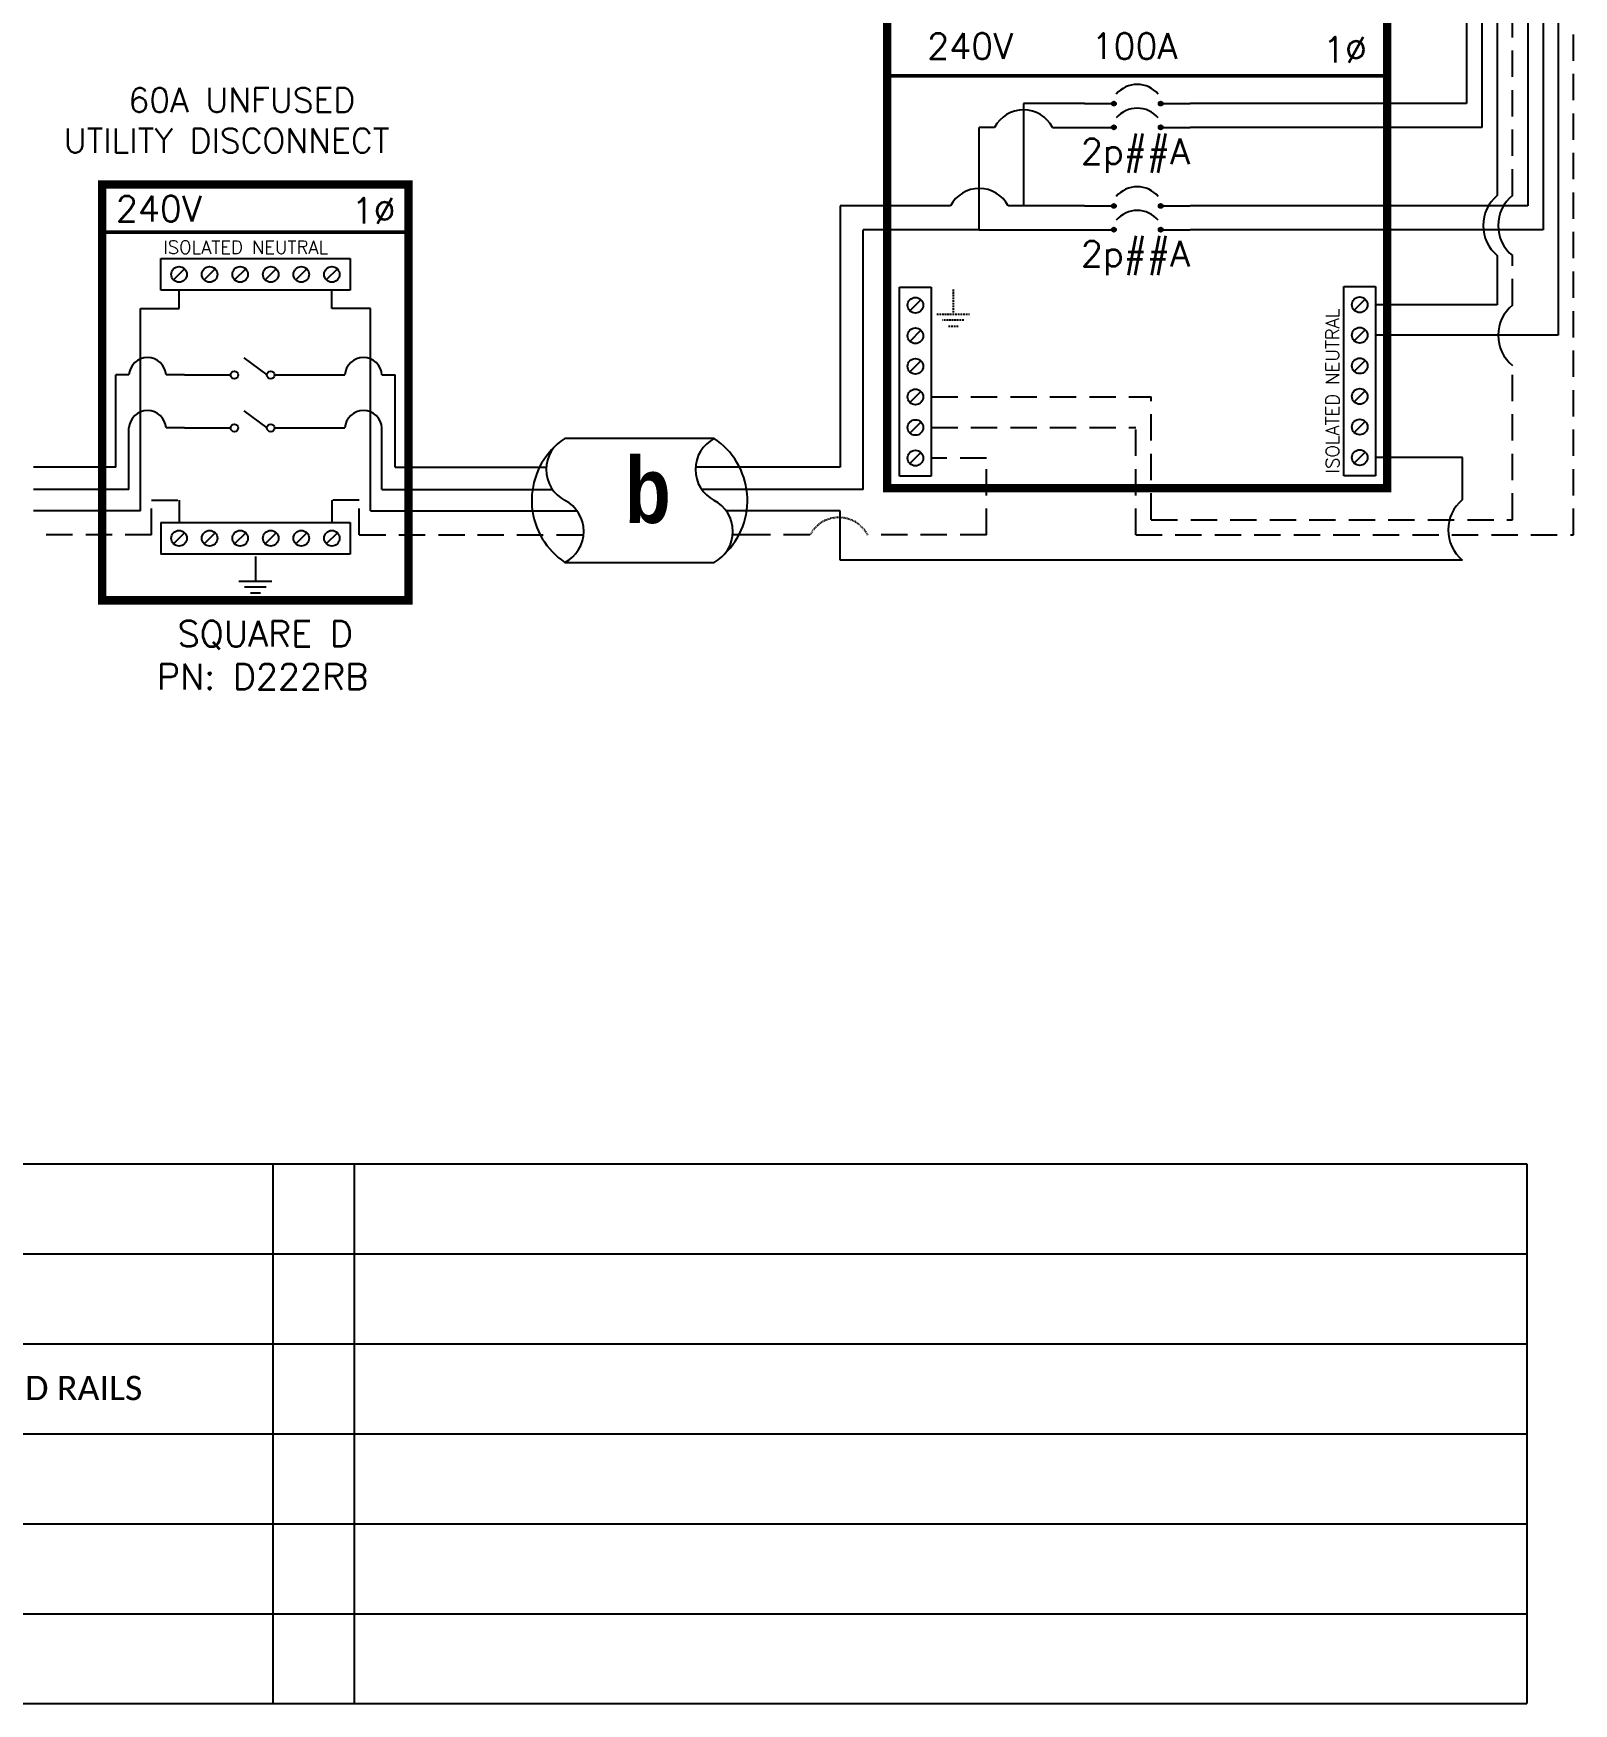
# Model space of a CAD drawing. Header units: feet. Extents: x 17804 to 18589, y 14552 to 15110.
# Drawn here: x 18369.5 to 18588.7, y 14551.7 to 14789.4 of the extents above; entities that cross this region are included whole.
import ezdxf

# ---------------------------------------------------------------- set-up
doc = ezdxf.new("R2010")
doc.units = ezdxf.units.FT
doc.header["$MEASUREMENT"] = 0
doc.linetypes.add('HIDDEN', pattern=[0.375, 0.25, -0.125])
for name, color, linetype in [('ONE LINE BLOCKS', 7, 'Continuous'), ('TABLES', 7, 'Continuous'), ('TEXT', 7, 'Continuous'), ('Z - TITLEBLOCK TXT', 7, 'Continuous')]:
    doc.layers.add(name, color=color, linetype=linetype)
doc.styles.add('ONE LINE TXT', font='techb___.ttf')
doc.styles.get("Standard").update_dxf_attribs({"font": 'simplex.shx'})

# ---------------------------------------------------------------- blocks, each defined once
blk = doc.blocks.new('*U16')
at = {"layer": 'ONE LINE BLOCKS', "linetype": 'Continuous'}
h = blk.add_hatch(color=1, dxfattribs=at)
h.dxf.hatch_style = 1
edge = h.paths.add_edge_path()
edge.add_arc((52.27, 61.39), 0.291, 0, 360)
h = blk.add_hatch(color=1, dxfattribs=at)
h.dxf.hatch_style = 1
edge = h.paths.add_edge_path()
edge.add_arc((58.94, 61.39), 0.291, 0, 360)
h = blk.add_hatch(color=1, dxfattribs=at)
h.dxf.hatch_style = 1
edge = h.paths.add_edge_path()
edge.add_arc((52.27, 58.01), 0.291, 0, 360)
h = blk.add_hatch(color=1, dxfattribs=at)
h.dxf.hatch_style = 1
edge = h.paths.add_edge_path()
edge.add_arc((58.94, 58.01), 0.291, 0, 360)
h = blk.add_hatch(color=1, dxfattribs=at)
h.dxf.hatch_style = 1
edge = h.paths.add_edge_path()
edge.add_arc((52.27, 46.83), 0.291, 0, 360)
h = blk.add_hatch(color=1, dxfattribs=at)
h.dxf.hatch_style = 1
edge = h.paths.add_edge_path()
edge.add_arc((58.94, 46.83), 0.291, 0, 360)
h = blk.add_hatch(color=1, dxfattribs=at)
h.dxf.hatch_style = 1
edge = h.paths.add_edge_path()
edge.add_arc((52.27, 43.45), 0.291, 0, 360)
h = blk.add_hatch(color=1, dxfattribs=at)
h.dxf.hatch_style = 1
edge = h.paths.add_edge_path()
edge.add_arc((58.94, 43.45), 0.291, 0, 360)
at = {"color": 7, "linetype": 'Continuous'}
for p, q in [((102.48, 74.03), (102.48, 61.39)), ((111.18, 74.03), (111.18, 46.83)), ((48.07, 61.39), (39.41, 61.39)), ((39.41, 61.39), (39.41, 46.83)), ((102.48, 61.39), (63.14, 61.39)), ((29, 46.83), (13.32, 46.83)), ((13.32, 46.83), (13.32, 9.66)), ((48.07, 46.83), (37.24, 46.83)), ((111.18, 46.83), (63.14, 46.83)), ((13.32, 9.66), (0, 9.66))]:
    blk.add_line(p, q, dxfattribs=at)
at = {"color": 10, "linetype": 'Continuous'}
for p, q in [((104.66, 74.03), (104.66, 58.01)), ((113.36, 74.03), (113.36, 43.45)), ((33.12, 43.45), (33.12, 58.01)), ((35.29, 58.01), (33.12, 58.01)), ((43.53, 58.01), (48.07, 58.01)), ((104.66, 58.01), (63.14, 58.01)), ((33.12, 43.45), (16.61, 43.45)), ((16.61, 6.49), (16.61, 43.45)), ((33.12, 43.45), (48.07, 43.45)), ((113.36, 43.45), (63.14, 43.45)), ((16.61, 6.49), (0, 6.49))]:
    blk.add_line(p, q, dxfattribs=at)
at = {"color": 253, "linetype": 'Continuous'}
for p, q in [((106.83, 74.03), (106.83, 48.32)), ((115.53, 74.03), (115.53, 28.42)), ((106.83, 39.76), (106.83, 32.77)), ((106.83, 32.77), (89.53, 32.77)), ((115.53, 28.42), (89.53, 28.42)), ((101.87, 11.02), (89.53, 11.02)), ((101.87, 5), (101.87, 11.02)), ((13.32, 3.45), (0, 3.45)), ((13.32, -3.56), (13.32, 3.45)), ((101.87, -3.56), (13.32, -3.56))]:
    blk.add_line(p, q, dxfattribs=at)
at = {"color": 10, "linetype": 'Continuous'}
blk.add_arc((39.41, 55.85), 4.65, 27.6639, 152.3361, dxfattribs=at)
at = {"color": 7, "linetype": 'Continuous'}
blk.add_arc((33.12, 44.67), 4.65, 27.6639, 152.3361, dxfattribs=at)
at = {"color": 253, "linetype": 'Continuous'}
for centre in [(110.41, 44.04), (105.44, 0.72)]:
    blk.add_arc(centre, 5.58, 129.9215, 230.0785, dxfattribs=at)
at = {"layer": 'ONE LINE BLOCKS', "lineweight": 50}
blk.add_line((20.02, 65.33), (91.19, 65.33), dxfattribs=at)
at = {"layer": 'ONE LINE BLOCKS', "lineweight": 50, "const_width": 1.19}
blk.add_lwpolyline([(20.02, 6.67), (20.02, 74.03), (91.19, 74.03), (91.19, 6.67)], close=True, dxfattribs=at)
at = {"layer": 'TEXT', "color": 92, "linetype": 'HIDDEN', "ltscale": 15}
for p, q in [((109.01, 48.32), (109.01, 74.03)), ((117.71, 0), (117.71, 74.03)), ((109.01, 32.7), (109.01, 39.76)), ((109.01, 2.18), (109.01, 24.14)), ((26.29, 19.65), (57.58, 19.65)), ((57.58, 2.18), (57.58, 19.65)), ((26.29, 15.3), (55.38, 15.3)), ((55.38, 0), (55.38, 15.3)), ((34.13, 10.94), (26.29, 10.94)), ((34.13, 0), (34.13, 10.94)), ((9.01, 0), (0, 0)), ((34.13, 0), (17.25, 0)), ((55.38, 0), (117.71, 0)), ((57.58, 2.18), (109.01, 2.18))]:
    blk.add_line(p, q, dxfattribs=at)
at = {"layer": 'TEXT', "color": 92, "linetype": 'HIDDEN', "flags": 128}
for points in [[(29.4, 34.92), (29.4, 31.42)], [(27.06, 31.42), (31.74, 31.42)], [(30.93, 30.55), (27.87, 30.55)], [(30.12, 29.68), (28.68, 29.68)]]:
    blk.add_lwpolyline(points, dxfattribs=at)
at = {"layer": 'TEXT', "color": 92, "linetype": 'Continuous', "ltscale": 4}
for centre in [(112.48, 44.04), (112.48, 28.42)]:
    blk.add_arc(centre, 5.51, 129.059, 230.941, dxfattribs=at)
at = {"layer": 'TEXT', "color": 92, "linetype": 'HIDDEN', "ltscale": 0.3}
blk.add_arc((13.13, -2.16), 4.65, 27.6639, 152.3361, dxfattribs=at)
at = {"layer": 'Z - TITLEBLOCK TXT', "color": 1, "linetype": 'Continuous'}
for p, q in [((21.75, 8.35), (21.75, 35.29)), ((21.75, 35.29), (26.29, 35.29)), ((26.29, 35.29), (26.29, 8.35)), ((84.99, 8.42), (84.99, 35.37)), ((84.99, 35.37), (89.53, 35.37)), ((89.53, 35.37), (89.53, 8.42)), ((26.29, 8.35), (21.75, 8.35)), ((89.53, 8.42), (84.99, 8.42))]:
    blk.add_line(p, q, dxfattribs=at)
at = {"layer": 'Z - TITLEBLOCK TXT', "color": 4, "linetype": 'Continuous'}
for p, q in [((24.81, 33.48), (23.24, 31.91)), ((88.04, 33.56), (86.47, 31.98)), ((24.81, 29.13), (23.24, 27.56)), ((88.04, 29.2), (86.47, 27.63)), ((24.81, 24.78), (23.24, 23.21)), ((88.04, 24.85), (86.47, 23.28)), ((24.81, 20.43), (23.24, 18.86)), ((88.04, 20.5), (86.47, 18.93)), ((24.81, 16.08), (23.24, 14.51)), ((88.04, 16.15), (86.47, 14.58)), ((24.81, 11.73), (23.24, 10.16)), ((88.04, 11.8), (86.47, 10.23))]:
    blk.add_line(p, q, dxfattribs=at)
at = {"layer": 'Z - TITLEBLOCK TXT', "color": 1, "linetype": 'Continuous', "flags": 128}
for points in [[(48.07, 61.39), (52.27, 61.39)], [(48.07, 61.39), (52.27, 61.39)], [(58.94, 61.39), (63.14, 61.39)], [(48.07, 58.01), (52.27, 58.01)], [(48.07, 58.01), (52.27, 58.01)], [(58.94, 58.01), (63.14, 58.01)], [(48.07, 46.83), (52.27, 46.83)], [(48.07, 46.83), (52.27, 46.83)], [(58.94, 46.83), (63.14, 46.83)], [(48.07, 43.45), (52.27, 43.45)], [(48.07, 43.45), (52.27, 43.45)], [(58.94, 43.45), (63.14, 43.45)]]:
    blk.add_lwpolyline(points, dxfattribs=at)
at = {"layer": 'Z - TITLEBLOCK TXT', "color": 1, "linetype": 'Continuous'}
for centre in [(52.27, 61.39), (58.94, 61.39), (52.27, 58.01), (58.94, 58.01), (52.27, 46.83), (58.94, 46.83), (52.27, 43.45), (58.94, 43.45)]:
    blk.add_circle(centre, 0.291, dxfattribs=at)
at = {"layer": 'Z - TITLEBLOCK TXT', "color": 4, "linetype": 'Continuous'}
for centre in [(24.02, 32.7), (87.26, 32.77), (24.02, 28.35), (87.26, 28.42), (24.02, 24), (87.26, 24.07), (24.02, 19.65), (87.26, 19.72), (24.02, 15.3), (87.26, 15.37), (24.02, 10.94), (87.26, 11.02)]:
    blk.add_circle(centre, 1.11, dxfattribs=at)
at = {"layer": 'Z - TITLEBLOCK TXT', "color": 1, "linetype": 'Continuous'}
for centre in [(55.6, 60.19), (55.6, 56.81), (55.6, 45.63), (55.6, 42.25)]:
    blk.add_arc(centre, 3.93, 40.3392, 139.6608, dxfattribs=at)
at = {"layer": 'TABLES', "color": 1, "linetype": 'Continuous'}
for p in [(47.57, 52.77), (47.57, 38.21)]:
    blk.add_text('2p##A', height=3.658, dxfattribs=at).set_placement(p)
at = {"layer": 'TABLES', "color": 4, "linetype": 'Continuous'}
blk.add_text('ISOLATED NEUTRAL', height=1.8743, rotation=90, dxfattribs=at).set_placement((84.33, 8.78))
at = {"layer": 'TEXT', "color": 1, "attachment_point": 5}
for s, width, gutter_width, insert, char_height in [('MAIN LUG SUBPANEL ', 62.3984, 7.17, (56.06, 80.46), 3.6576), ('240V', 0.1481, 0.75, (31.81, 69.58), 3.658), ('100A', 0.1481, 0.75, (55.19, 69.58), 3.658), ('1∅', 0.1481, 0.75, (85.17, 69.07), 3.658)]:
    blk.add_mtext_dynamic_manual_height_columns(s, width=width, gutter_width=gutter_width, heights=[0], dxfattribs=dict(at, insert=insert, char_height=char_height))
blk = doc.blocks.new('*T13')
at = {"linetype": 'ByBlock', "lineweight": -2, "transparency": 16777216}
for p, q in [((0, 0), (357.03, 0)), ((0, 0), (0, -76.8)), ((11.58, 0), (11.58, -76.8)), ((178.51, 0), (178.51, -76.8)), ((190.1, 0), (190.1, -76.8)), ((357.03, 0), (357.03, -76.8)), ((0, -12.8), (357.03, -12.8)), ((0, -25.61), (357.03, -25.61)), ((0, -38.41), (357.03, -38.41)), ((0, -51.22), (357.03, -51.22)), ((0, -64.02), (357.03, -64.02)), ((0, -76.8), (357.03, -76.8))]:
    blk.add_line(p, q, dxfattribs=at)
at = {"color": 0, "linetype": 'Continuous', "transparency": 16777216, "char_height": 3.4544, "attachment_point": 4}
for s, insert, width in [('{\\fCalibri|b0|i0|c0;A', (4.06, -6.4), 3.4544), ('{\\fCalibri|b0|i0|c0;#6 THWN-2 GEC TO EXISTING GROUND ROD', (15.65, -6.4), 158.8026), ('{\\fCalibri|b0|i0|c0;', (182.58, -6.4), 3.4544), ('{\\fCalibri|b0|i0|c0;', (194.16, -6.4), 158.8095), ('{\\fCalibri|b0|i0|c0;B', (4.06, -19.21), 3.4544), ("{\\fCalibri|b0|i0|c0;1'' EMT W/ 3-#10 THWN-2, 1-#10 THWN-2 GROUND", (15.65, -19.21), 158.8026), ('{\\fCalibri|b0|i0|c0;', (182.58, -19.21), 3.4544), ('{\\fCalibri|b0|i0|c0;', (194.16, -19.21), 158.8095), ('{\\fCalibri|b0|i0|c0;C', (4.06, -32.01), 3.4544), ('{\\fCalibri|b0|i0|c0;#12 PV WIRE W/ #8 BARE COPPER BOND TO MODULES AND RAILS', (15.65, -32.01), 158.8026), ('{\\fCalibri|b0|i0|c0;', (182.58, -32.01), 3.4544), ('{\\fCalibri|b0|i0|c0;', (194.16, -32.01), 158.8095), ('{\\fCalibri|b0|i0|c0;', (4.06, -44.82), 3.4544), ('{\\fCalibri|b0|i0|c0;', (15.65, -44.82), 158.8026), ('{\\fCalibri|b0|i0|c0;', (182.58, -44.82), 3.4544), ('{\\fCalibri|b0|i0|c0;', (194.16, -44.82), 158.8095), ('{\\fCalibri|b0|i0|c0;', (4.06, -57.62), 3.4544), ('{\\fCalibri|b0|i0|c0;', (15.65, -57.62), 158.8026), ('{\\fCalibri|b0|i0|c0;', (182.58, -57.62), 3.4544), ('{\\fCalibri|b0|i0|c0;', (194.16, -57.62), 158.8095), ('{\\fCalibri|b0|i0|c0;', (4.06, -70.41), 3.4544), ('{\\fCalibri|b0|i0|c0;', (15.65, -70.41), 158.8026), ('{\\fCalibri|b0|i0|c0;', (182.58, -70.41), 3.4544), ('{\\fCalibri|b0|i0|c0;', (194.16, -70.41), 158.8095)]:
    blk.add_mtext(s, dxfattribs=dict(at, insert=insert, width=width))
blk = doc.blocks.new('M_UTILITY DISCONNECT')
at = {"color": 253, "linetype": 'Continuous'}
for p, q in [((-42.47, 32.21), (-42.47, 34.82)), ((-20.72, 32.21), (-20.72, 34.82)), ((-47.96, 3.45), (-47.96, 32.21)), ((-47.96, 32.21), (-42.47, 32.21)), ((-15.23, 32.21), (-20.72, 32.21)), ((-15.23, 3.45), (-15.23, 32.21)), ((-47.96, 3.45), (-63.19, 3.45)), ((-15.23, 3.45), (0, 3.45))]:
    blk.add_line(p, q, dxfattribs=at)
at = {"color": 7, "linetype": 'Continuous'}
for p, q in [((-51.46, 9.66), (-51.46, 22.77)), ((-49.6, 22.77), (-51.46, 22.77)), ((-41.69, 22.77), (-44.32, 22.77)), ((-21.5, 22.77), (-18.87, 22.77)), ((-13.59, 22.77), (-11.73, 22.77)), ((-11.73, 9.66), (-11.73, 22.77)), ((-51.46, 9.66), (-63.19, 9.66)), ((-11.73, 9.66), (0, 9.66))]:
    blk.add_line(p, q, dxfattribs=at)
at = {"color": 10, "linetype": 'Continuous'}
for p, q in [((-49.6, 6.49), (-49.6, 15.24)), ((-41.69, 15.24), (-44.32, 15.24)), ((-21.5, 15.24), (-18.87, 15.24)), ((-13.59, 6.49), (-13.59, 15.24)), ((-49.6, 6.49), (-63.19, 6.49)), ((-13.59, 6.49), (0, 6.49))]:
    blk.add_line(p, q, dxfattribs=at)
at = {"color": 7, "linetype": 'Continuous'}
for centre in [(-46.96, 22.62), (-16.23, 22.62)]:
    blk.add_arc(centre, 2.64, 3.2819, 176.7181, dxfattribs=at)
at = {"color": 10, "linetype": 'Continuous'}
for centre in [(-46.96, 15.08), (-16.23, 15.08)]:
    blk.add_arc(centre, 2.64, 3.2819, 176.7181, dxfattribs=at)
at = {"layer": 'ONE LINE BLOCKS', "lineweight": 50}
blk.add_line((-53.41, 43.1), (-9.8, 43.1), dxfattribs=at)
at = {"layer": 'ONE LINE BLOCKS', "lineweight": 50, "const_width": 1.19}
blk.add_lwpolyline([(-53.41, -9.3), (-53.41, 49.88), (-9.8, 49.88), (-9.8, -9.3)], close=True, dxfattribs=at)
at = {"layer": 'TEXT', "color": 92, "linetype": 'HIDDEN', "ltscale": 15}
for p, q in [((-46.38, 0), (-46.38, 4.94)), ((-46.38, 4.94), (-42.47, 4.94)), ((-42.47, 4.94), (-42.47, 1.8)), ((-16.81, 4.94), (-20.72, 4.94)), ((-20.72, 4.94), (-20.72, 1.8)), ((-16.81, 0), (-16.81, 4.94)), ((-46.38, 0), (-63.19, 0)), ((-16.81, 0), (0, 0))]:
    blk.add_line(p, q, dxfattribs=at)
at = {"layer": 'TEXT', "color": 92, "linetype": 'Continuous', "flags": 128}
for points in [[(-31.59, -3.07), (-31.6, -6.57)], [(-33.94, -6.57), (-29.25, -6.57)], [(-30.07, -7.44), (-33.13, -7.44)], [(-30.88, -8.3), (-32.31, -8.3)]]:
    blk.add_lwpolyline(points, dxfattribs=at)
at = {"layer": 'Z - TITLEBLOCK TXT', "color": 1, "linetype": 'Continuous'}
for p, q in [((-45.07, 34.82), (-45.07, 39.36)), ((-45.07, 39.36), (-18.12, 39.36)), ((-18.12, 39.36), (-18.12, 34.82)), ((-18.12, 34.82), (-45.07, 34.82)), ((-33.23, 25.22), (-29.96, 22.78)), ((-41.69, 22.77), (-35.12, 22.77)), ((-28.88, 22.77), (-21.5, 22.77)), ((-33.23, 17.69), (-29.96, 15.24)), ((-41.69, 15.24), (-35.12, 15.24)), ((-28.88, 15.24), (-21.5, 15.23)), ((-45.07, 1.8), (-18.12, 1.8)), ((-45.07, 1.8), (-45.07, -2.74)), ((-18.12, 1.8), (-18.12, -2.74)), ((-18.12, -2.74), (-45.07, -2.74))]:
    blk.add_line(p, q, dxfattribs=at)
at = {"layer": 'Z - TITLEBLOCK TXT', "color": 4, "linetype": 'Continuous'}
for p, q in [((-41.69, 37.87), (-43.26, 36.3)), ((-37.34, 37.87), (-38.91, 36.3)), ((-32.98, 37.87), (-34.56, 36.3)), ((-28.63, 37.87), (-30.21, 36.3)), ((-24.28, 37.87), (-25.86, 36.3)), ((-19.93, 37.87), (-21.51, 36.3)), ((-41.69, 0.32), (-43.26, -1.26)), ((-37.34, 0.32), (-38.91, -1.26)), ((-32.98, 0.32), (-34.56, -1.26)), ((-28.63, 0.32), (-30.21, -1.26)), ((-24.28, 0.32), (-25.86, -1.26)), ((-19.93, 0.32), (-21.51, -1.26))]:
    blk.add_line(p, q, dxfattribs=at)
for centre in [(-42.47, 37.09), (-38.12, 37.09), (-33.77, 37.09), (-29.42, 37.09), (-25.07, 37.09), (-20.72, 37.09), (-42.47, -0.47), (-38.12, -0.47), (-33.77, -0.47), (-29.42, -0.47), (-25.07, -0.47), (-20.72, -0.47)]:
    blk.add_circle(centre, 1.11, dxfattribs=at)
at = {"layer": 'Z - TITLEBLOCK TXT', "color": 1, "linetype": 'Continuous'}
for centre in [(-34.58, 22.77), (-29.42, 22.77), (-34.58, 15.24), (-29.42, 15.24)]:
    blk.add_circle(centre, 0.541, dxfattribs=at)
at = {"layer": 'TABLES', "color": 4, "linetype": 'Continuous'}
blk.add_text('ISOLATED NEUTRAL', height=1.8743, dxfattribs=at).set_placement((-44.71, 40.01))
at = {"layer": 'TEXT', "color": 1}
for s, width, gutter_width, heights, insert, char_height, attachment_point in [('\\A1;\\pi12.968; 60A UNFUSED \\P\\pi6.1418;UTILITY DISCONNECT', 64.922, 0, [82.18], (-65.01, 63.62), 3.4544, 1), ('240V', 0.1481, 0.75, [0], (-45.35, 46.44), 3.658, 5), ('1∅', 0.1481, 0.75, [0], (-14.78, 46.14), 3.658, 5), ('\\A1;\\pi11.999,t30.287;SQUARE D\\P\\pi9.0377,t27.326;PN: D222RB', 51.6906, 0.203, [45.94], (-54.67, -12.23), 3.6576, 1)]:
    blk.add_mtext_dynamic_manual_height_columns(s, width=width, gutter_width=gutter_width, heights=heights, dxfattribs=dict(at, insert=insert, char_height=char_height, attachment_point=attachment_point))

msp = doc.modelspace()

# ---------------------------------------------------------------- linework, layer by layer
at = {"color": 7, "linetype": 'Continuous'}
for p, q in [((18466.36, 14731.76), (18445.12, 14731.76)), ((18432.66, 14727.69), (18442.47, 14727.69)), ((18472.4, 14727.69), (18463.71, 14727.69)), ((18445.12, 14714.13), (18466.36, 14714.13))]:
    msp.add_line(p, q, dxfattribs=at)
at = {"color": 10, "linetype": 'Continuous'}
for p, q in [((18430.79, 14724.51), (18443.34, 14724.51)), ((18472.4, 14724.51), (18464.59, 14724.51))]:
    msp.add_line(p, q, dxfattribs=at)
at = {"color": 253, "linetype": 'Continuous'}
for p, q in [((18429.15, 14721.47), (18446.83, 14721.47)), ((18472.4, 14721.47), (18468.07, 14721.47))]:
    msp.add_line(p, q, dxfattribs=at)
at = {"color": 7, "linetype": 'Continuous'}
for centre, start, end in [((18450.97, 14722.95), 133.9732, 236.4265), ((18460.51, 14722.95), 313.9732, 56.4265)]:
    msp.add_arc(centre, 10.58, start, end, dxfattribs=at)
at = {"layer": 'TEXT', "color": 92, "linetype": 'HIDDEN', "ltscale": 15}
for p, q in [((18432.67, 14718.03), (18447.76, 14718.03)), ((18470.98, 14718.03), (18469, 14718.03))]:
    msp.add_line(p, q, dxfattribs=at)
at = {"layer": 'Z - TITLEBLOCK TXT', "linetype": 'Continuous'}
for centre, start, end in [((18447.43, 14727.35), 117.6639, 242.3361), ((18468.67, 14727.35), 117.6639, 242.3361), ((18442.81, 14718.54), 297.6639, 62.3361), ((18464.05, 14718.54), 297.6639, 62.3361)]:
    msp.add_arc(centre, 4.98, start, end, dxfattribs=at)

# ---------------------------------------------------------------- block references
for name, p in [('*U16', (18470.98, 14718.03)), ('*T13', (18225.02, 14628.53))]:
    msp.add_blockref(name, p)
at = {"color": 7}
msp.add_blockref('M_UTILITY DISCONNECT', (18432.67, 14718.03), dxfattribs=at)

# ---------------------------------------------------------------- texts
at = {"layer": 'Z - TITLEBLOCK TXT', "color": 1, "linetype": 'Continuous', "insert": (18453.63, 14729.12), "char_height": 9.3833, "attachment_point": 1, "style": 'ONE LINE TXT'}
msp.add_mtext_dynamic_manual_height_columns('{\\W1;\\C256;b}', width=0.1385, gutter_width=2.13, heights=[0], dxfattribs=at)

doc.saveas('drawing.dxf')
